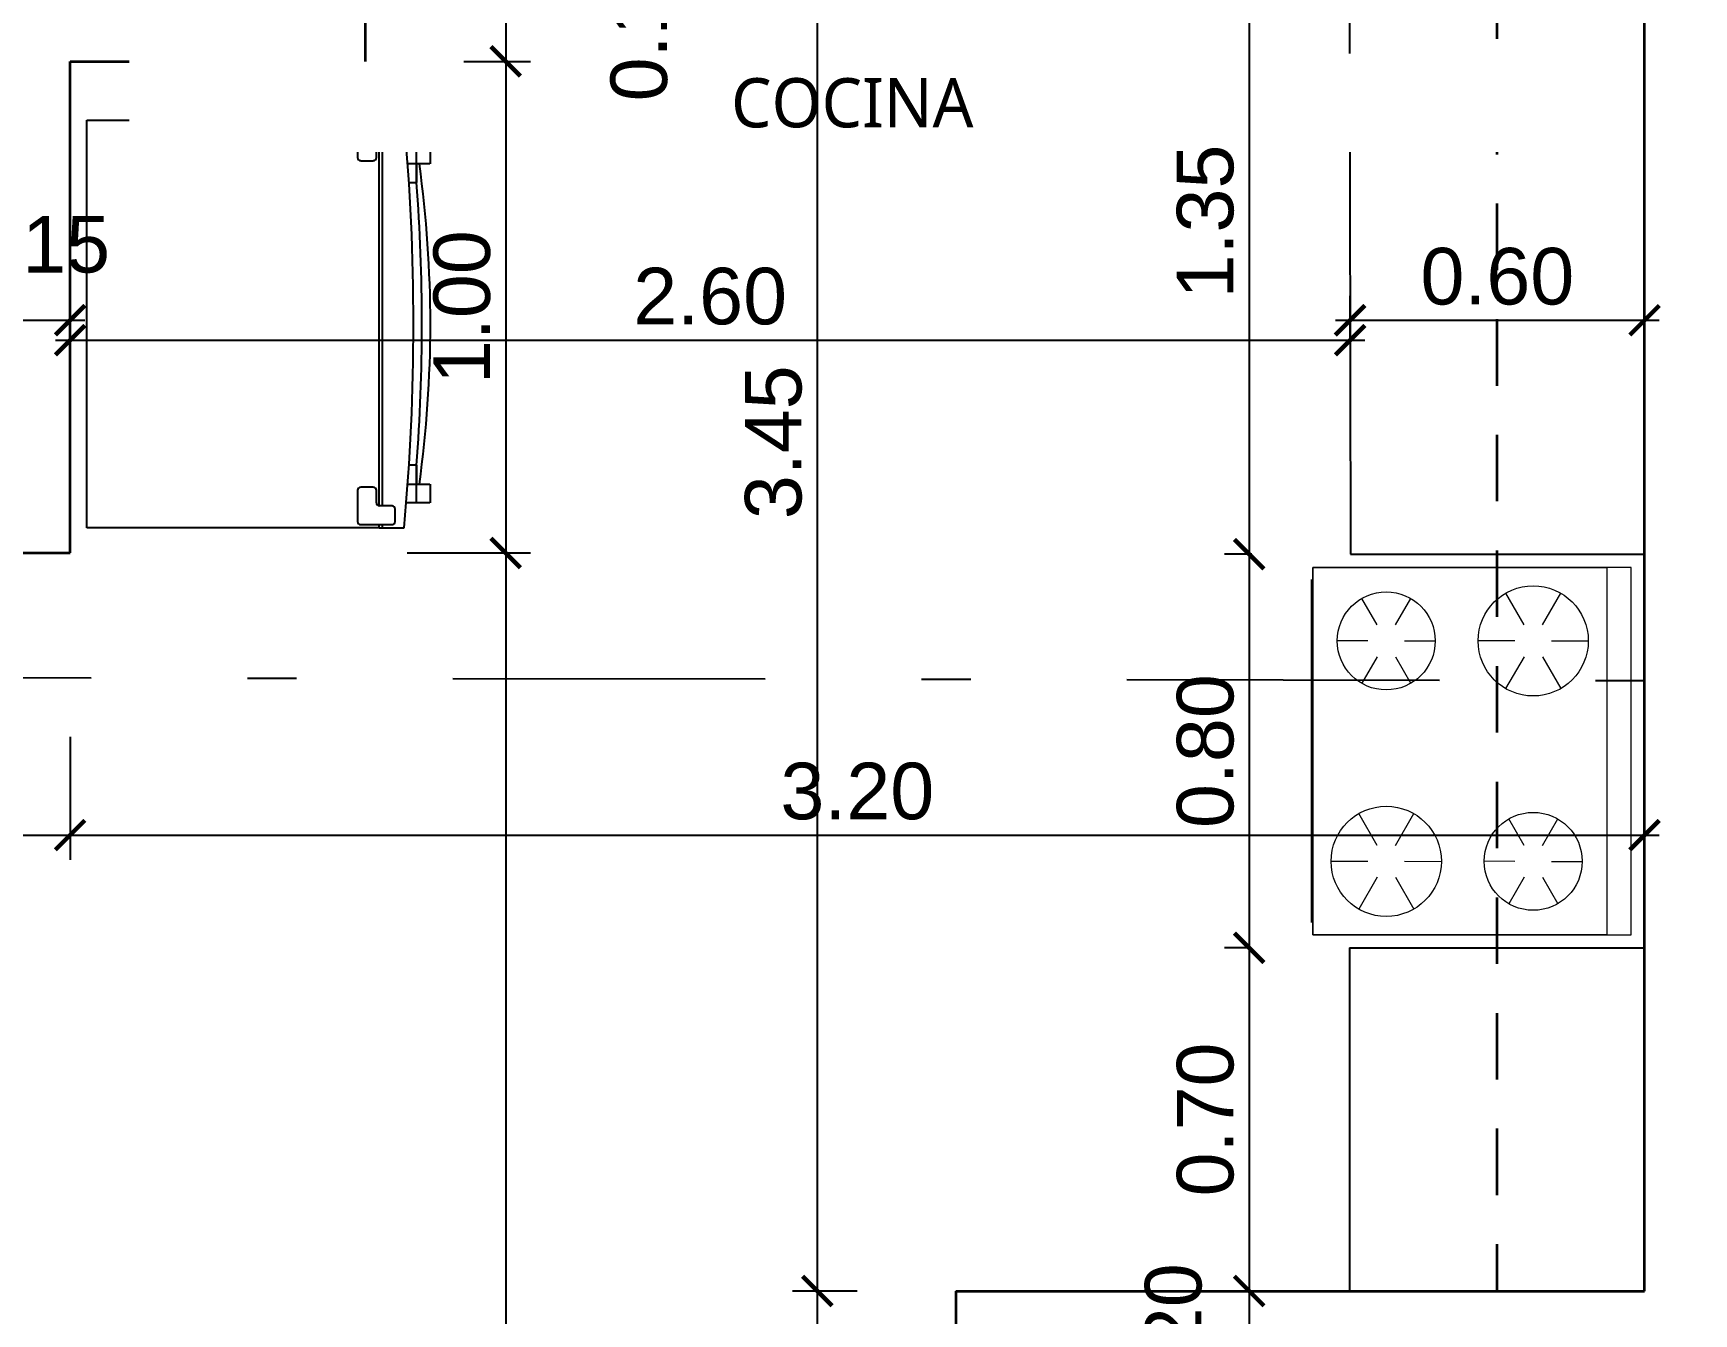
# Model space of a CAD drawing. Header units: feet. Extents: x -417 to 46, y -646 to -218.
# Drawn here: x -100.67 to -97.295, y -511.281 to -508.679 of the extents above; entities that cross this region are included whole.
import ezdxf

# ---------------------------------------------------------------- set-up
doc = ezdxf.new("R2010")
doc.units = ezdxf.units.FT
doc.header["$MEASUREMENT"] = 0
doc.linetypes.add('DASHDOT', pattern=[25.4, 12.7, -6.35, 0, -6.35])
doc.linetypes.add('HIDDEN', pattern=[0.375, 0.25, -0.125])
for name, color, linetype, lineweight in [('A-WALL', 4, 'Continuous', 25), ('DIM-COTAS', 1, 'Continuous', 5), ('muebles', 2, 'Continuous', 5), ('TXT', 2, 'Continuous', 9)]:
    doc.layers.add(name, color=color, linetype=linetype, lineweight=lineweight)
for name, color, linetype in [('COCINA', 2, 'Continuous'), ('DIM', 10, 'Continuous'), ('GRDUTIY', 5, 'Continuous'), ('MB3', 8, 'Continuous')]:
    doc.layers.add(name, color=color, linetype=linetype)
doc.styles.add('ads', font='trebuc.ttf', dxfattribs={"height": 0.14})
doc.styles.get("Standard").update_dxf_attribs({"font": 'arial.ttf', "height": 0.115})
doc.dimstyles.new('KEILY', dxfattribs={"dimtxt": 0.115, "dimasz": 0.06, "dimexe": 0.05, "dimexo": 0.2, "dimgap": 0.03, "dimtad": 1, "dimzin": 1, "dimdsep": 46, "dimtxsty": 'Standard', "dimblk": 'ARCHTICK', "dimcen": 2.5, "dimdle": 0.03, "dimclrd": 256, "dimclre": 256, "dimclrt": 7, "dimadec": 0, "dimazin": 0, "dimtfac": 1, "dimtmove": 2, "dimatfit": 3, "dimfxl": 0.2, "dimfxlon": 1, "dimtolj": 1, "dimtzin": 1, "dimarcsym": 0})

# ---------------------------------------------------------------- blocks, each defined once
blk = doc.blocks.new('A$C285A50AC')
at = {"layer": 'muebles'}
for p, q in [((0.0012, 0.6896, -0.889), (0, 0.0292, -0.889)), ((0.0012, 0.6896), (0.0011, 0.6388)), ((0.7632, 0.6882), (0.0012, 0.6896)), ((0.7632, 0.6882, -0.889), (0.0012, 0.6896, -0.889)), ((0.762, 0.0278, -0.889), (0.7632, 0.6882, -0.889)), ((0.7631, 0.6374), (0.7632, 0.6882)), ((0.0011, 0.6388), (0.7631, 0.6374)), ((0, 0.0292, -0.889), (0.762, 0.0278, -0.889))]:
    blk.add_line(p, q, dxfattribs=at)
at = {"layer": 'muebles', "color": 8}
for p, q in [((0.1533, 0.5242, 0.0025), (0.1534, 0.6004, 0.0025)), ((0.6105, 0.5234, 0.0025), (0.6106, 0.5869, 0.0025)), ((0.1203, 0.5052, 0.0025), (0.0543, 0.5435, 0.0025)), ((0.1863, 0.5051, 0.0025), (0.2523, 0.5431, 0.0025)), ((0.5775, 0.5044, 0.0025), (0.5225, 0.5363, 0.0025)), ((0.6435, 0.5043, 0.0025), (0.6985, 0.5359, 0.0025)), ((0.1202, 0.4671, 0.0025), (0.0541, 0.4292, 0.0025)), ((0.1532, 0.448, 0.0025), (0.153, 0.3718, 0.0025)), ((0.1862, 0.467, 0.0025), (0.2521, 0.4288, 0.0025)), ((0.5774, 0.4663, 0.0025), (0.5223, 0.4347, 0.0025)), ((0.6434, 0.4662, 0.0025), (0.6983, 0.4343, 0.0025)), ((0.6104, 0.4472, 0.0025), (0.6102, 0.3837, 0.0025)), ((0.1527, 0.2194, 0.0025), (0.1529, 0.2829, 0.0025)), ((0.6099, 0.2186, 0.0025), (0.6101, 0.2948, 0.0025)), ((0.1197, 0.2004, 0.0025), (0.0648, 0.2323, 0.0025)), ((0.1857, 0.2003, 0.0025), (0.2408, 0.232, 0.0025)), ((0.5769, 0.1996, 0.0025), (0.511, 0.2378, 0.0025)), ((0.6429, 0.1995, 0.0025), (0.709, 0.2375, 0.0025)), ((0.1196, 0.1623, 0.0025), (0.0646, 0.1307, 0.0025)), ((0.1526, 0.1432, 0.0025), (0.1525, 0.0797, 0.0025)), ((0.1856, 0.1622, 0.0025), (0.2406, 0.1304, 0.0025)), ((0.5768, 0.1615, 0.0025), (0.5108, 0.1235, 0.0025)), ((0.6098, 0.1424, 0.0025), (0.6097, 0.0662, 0.0025)), ((0.6428, 0.1614, 0.0025), (0.7088, 0.1232, 0.0025))]:
    blk.add_line(p, q, dxfattribs=at)
at = {"layer": 'muebles', "extrusion": (-0.001805, -0.999998, 0)}
for p, q in [((0.0635, 0.0265, -0.6223), (0.6985, 0.0254, -0.6223)), ((0.0635, 0.0265, -0.1016), (0.6985, 0.0254, -0.1016))]:
    blk.add_line(p, q, dxfattribs=at)
at = {"layer": 'muebles'}
for centre, radius in [((0.1532, 0.4861, 0.0025), 0.1143), ((0.6104, 0.4853, 0.0025), 0.1016), ((0.1527, 0.1813, 0.0025), 0.1016), ((0.6099, 0.1805, 0.0025), 0.1143)]:
    blk.add_circle(centre, radius, dxfattribs=at)
at = {"layer": 'muebles', "color": 8, "extrusion": (-0.001805, -0.999998, 0)}
for centre in [(0.0888, -0.0381, -0.0267), (0.2158, -0.0381, -0.0267), (0.3809, -0.0381, -0.0267), (0.546, -0.0381, -0.0267), (0.673, -0.0381, -0.0267)]:
    blk.add_circle(centre, 0.0254, dxfattribs=at)
at = {"layer": 'muebles'}
for points in [[(0.0012, 0.6896, 0.254), (0.0011, 0.6388, 0.254), (0.7631, 0.6374, 0.254), (0.7632, 0.6882, 0.254)], [(0, 0.0292), (0.0011, 0.6388), (0.7631, 0.6374), (0.762, 0.0278)]]:
    blk.add_3dface(points, dxfattribs=at)
at = {"layer": 'muebles', "color": 8}
for points in [[(0.0254, 0.0266, -0.0762), (0.0254, 0.0266, -0.5334), (0.7366, 0.0253, -0.5334), (0.7366, 0.0253, -0.0762)], [(0.0254, 0.0266, -0.5969), (0.0254, 0.0266, -0.8509), (0.7366, 0.0253, -0.8509), (0.7366, 0.0253, -0.5969)]]:
    blk.add_3dface(points, dxfattribs=at)
blk = doc.blocks.new('A$C007B5363')
at = {"layer": 'COCINA'}
for p, q in [((0, 0.8287), (0.5944, 0.8287)), ((0, 0), (0, 0.8287)), ((0.5507, 0.816), (0.5507, 0.7525)), ((0.6206, 0.8223), (0.5571, 0.8223)), ((0.5944, 0.8287), (0.6007, 0.8287)), ((0.5944, 0.8223), (0.5944, 0.8287)), ((0.6007, 0.8287), (0.6007, 0.8223)), ((0.6452, 0.8287), (0.6007, 0.8287)), ((0.6269, 0.7906), (0.6269, 0.816)), ((0.5888, 0.7525), (0.5888, 0.7779)), ((0.5944, 0.0446), (0.5944, 0.7841)), ((0.5952, 0.7842), (0.6206, 0.7842)), ((0.6007, 0.7842), (0.6007, 0.0445)), ((0.6487, 0.7779), (0.6706, 0.7779)), ((0.6706, 0.7779), (0.6975, 0.7779)), ((0.6706, 0.7398), (0.6706, 0.7779)), ((0.6706, 0.7398), (0.6706, 0.7779)), ((0.6987, 0.7398), (0.6987, 0.7779)), ((0.5571, 0.7461), (0.5825, 0.7461)), ((0.6706, 0.7398), (0.6513, 0.7398)), ((0.6975, 0.7398), (0.6706, 0.7398)), ((0.6706, 0.7398), (0.6706, 0.7017)), ((0.6706, 0.7017), (0.6706, 0.7398)), ((0.6539, 0.7017), (0.6706, 0.7017)), ((0.6706, 0.127), (0.6539, 0.127)), ((0.6706, 0.127), (0.6706, 0.0889)), ((0.6706, 0.0889), (0.6706, 0.127)), ((0.5507, 0.0762), (0.5507, 0.0127)), ((0.5825, 0.0826), (0.5571, 0.0826)), ((0.5888, 0.0508), (0.5888, 0.0762)), ((0.6513, 0.0889), (0.6706, 0.0889)), ((0.6706, 0.0889), (0.6975, 0.0889)), ((0.6706, 0.0508), (0.6706, 0.0889)), ((0.6706, 0.0508), (0.6706, 0.0889)), ((0.6987, 0.0508), (0.6987, 0.0889)), ((0.6206, 0.0445), (0.5952, 0.0445)), ((0.6269, 0.0127), (0.6269, 0.0381)), ((0.6706, 0.0508), (0.6487, 0.0508)), ((0.6975, 0.0508), (0.6706, 0.0508)), ((0.5944, 0), (0, 0)), ((0.5571, 0.0064), (0.6206, 0.0064)), ((0.5944, 0), (0.5944, 0.0064)), ((0.5944, 0), (0.6007, 0)), ((0.6007, 0.0064), (0.6007, 0)), ((0.6007, 0), (0.6452, 0))]:
    blk.add_line(p, q, dxfattribs=at)
for centre, radius, start, end in [((0.5571, 0.816), 0.00635, 90, 180), ((0.6206, 0.816), 0.00635, 360, 90), ((-3.8512, 0.4143), 4.5154, 354.7351, 5.2649), ((0.5952, 0.7779), 0.00635, 90, 180), ((0.6206, 0.7906), 0.00635, 270, 360), ((0.5571, 0.7525), 0.00635, 180, 270), ((0.5825, 0.7525), 0.00635, 270, 360), ((-1.6745, 0.4143), 2.3731, 352.1151, 7.8849), ((-3.0793, 0.4143), 3.7608, 355.6182, 4.3818), ((0.5571, 0.0762), 0.00635, 90, 180), ((0.5825, 0.0762), 0.00635, 360, 90), ((0.5952, 0.0508), 0.00635, 180, 270), ((0.6206, 0.0381), 0.00635, 360, 90), ((0.5571, 0.0127), 0.00635, 180, 270), ((0.6206, 0.0127), 0.00635, 270, 360)]:
    blk.add_arc(centre, radius, start, end, dxfattribs=at)
blk = doc.blocks.new('_ArchTick')
at = {"layer": 'DIM-COTAS', "color": 0, "const_width": 0.15}
blk.add_lwpolyline([(-0.5, -0.5), (0.5, 0.5)], dxfattribs=at)
blk = doc.blocks.new('*D2289')
at = {"layer": 'Defpoints', "color": 0, "transparency": 16777216}
for p in [(-99.9954, -508.5858), (-99.9954, -508.7358), (-99.71, -508.7358)]:
    blk.add_point(p, dxfattribs=at)
at = {"layer": 'DIM', "lineweight": -2, "transparency": 16777216}
for p, q in [((-99.71, -508.5558), (-99.71, -508.7658)), ((-99.7954, -508.5858), (-99.66, -508.5858)), ((-99.7954, -508.7358), (-99.66, -508.7358))]:
    blk.add_line(p, q, dxfattribs=at)
at = {"layer": 'DIM', "lineweight": -2, "transparency": 16777216, "xscale": 0.06, "yscale": 0.06, "zscale": 0.06}
for p, rotation in [((-99.71, -508.5858), 90), ((-99.71, -508.7358), 270)]:
    blk.add_blockref('_ArchTick', p, dxfattribs=dict(at, rotation=rotation))
at = {"layer": 'DIM', "color": 7, "transparency": 16777216, "insert": (-99.4388, -508.6608), "char_height": 0.115, "attachment_point": 5, "rotation": 90}
blk.add_mtext('\\A1;0.15', dxfattribs=at)
blk = doc.blocks.new('*D2290')
at = {"layer": 'Defpoints', "color": 0, "transparency": 16777216}
for p in [(-99.9954, -508.7358), (-100.5954, -509.735), (-99.71, -509.735)]:
    blk.add_point(p, dxfattribs=at)
at = {"layer": 'DIM', "lineweight": -2, "transparency": 16777216}
for p, q in [((-99.71, -508.7058), (-99.71, -509.765)), ((-99.7954, -508.7358), (-99.66, -508.7358)), ((-99.91, -509.735), (-99.66, -509.735))]:
    blk.add_line(p, q, dxfattribs=at)
at = {"layer": 'DIM', "lineweight": -2, "transparency": 16777216, "xscale": 0.06, "yscale": 0.06, "zscale": 0.06}
for p, rotation in [((-99.71, -508.7358), 90), ((-99.71, -509.735), 270)]:
    blk.add_blockref('_ArchTick', p, dxfattribs=dict(at, rotation=rotation))
at = {"layer": 'DIM', "color": 7, "transparency": 16777216, "insert": (-99.7987, -509.2354), "char_height": 0.115, "attachment_point": 5, "rotation": 90}
blk.add_mtext('\\A1;1.00', dxfattribs=at)
blk = doc.blocks.new('*D2291')
at = {"layer": 'Defpoints', "color": 0, "transparency": 16777216}
for p in [(-100.5954, -509.735), (-99.71, -516.085), (-99.3954, -516.085)]:
    blk.add_point(p, dxfattribs=at)
at = {"layer": 'DIM', "lineweight": -2, "transparency": 16777216}
for p, q in [((-99.71, -509.705), (-99.71, -516.115)), ((-99.91, -509.735), (-99.66, -509.735)), ((-99.5954, -516.085), (-99.76, -516.085))]:
    blk.add_line(p, q, dxfattribs=at)
at = {"layer": 'DIM', "lineweight": -2, "transparency": 16777216, "xscale": 0.06, "yscale": 0.06, "zscale": 0.06}
for p, rotation in [((-99.71, -509.735), 90), ((-99.71, -516.085), 270)]:
    blk.add_blockref('_ArchTick', p, dxfattribs=dict(at, rotation=rotation))
at = {"layer": 'DIM', "color": 7, "transparency": 16777216, "insert": (-99.7987, -512.91), "char_height": 0.115, "attachment_point": 5, "rotation": 90}
blk.add_mtext('\\A1;6.35', dxfattribs=at)
blk = doc.blocks.new('*D2296')
at = {"layer": 'Defpoints', "color": 0, "transparency": 16777216}
for p in [(-98.8954, -507.785), (-99.0769, -511.235), (-98.7954, -511.235)]:
    blk.add_point(p, dxfattribs=at)
at = {"layer": 'DIM', "lineweight": -2, "transparency": 16777216}
for p, q in [((-99.0769, -507.755), (-99.0769, -511.265)), ((-99.0769, -507.785), (-99.1269, -507.785)), ((-98.9954, -511.235), (-99.1269, -511.235))]:
    blk.add_line(p, q, dxfattribs=at)
at = {"layer": 'DIM', "lineweight": -2, "transparency": 16777216, "xscale": 0.06, "yscale": 0.06, "zscale": 0.06}
for p, rotation in [((-99.0769, -507.785), 90), ((-99.0769, -511.235), 270)]:
    blk.add_blockref('_ArchTick', p, dxfattribs=dict(at, rotation=rotation))
at = {"layer": 'DIM', "color": 7, "transparency": 16777216, "insert": (-99.1656, -509.51), "char_height": 0.115, "attachment_point": 5, "rotation": 90}
blk.add_mtext('\\A1;3.45', dxfattribs=at)
blk = doc.blocks.new('*D2297')
at = {"layer": 'Defpoints', "color": 0, "transparency": 16777216}
for p in [(-98.7954, -511.235), (-99.0769, -515.035), (-98.7954, -515.035)]:
    blk.add_point(p, dxfattribs=at)
at = {"layer": 'DIM', "lineweight": -2, "transparency": 16777216}
for p, q in [((-99.0769, -511.205), (-99.0769, -515.065)), ((-98.9954, -511.235), (-99.1269, -511.235)), ((-98.9954, -515.035), (-99.1269, -515.035))]:
    blk.add_line(p, q, dxfattribs=at)
at = {"layer": 'DIM', "lineweight": -2, "transparency": 16777216, "xscale": 0.06, "yscale": 0.06, "zscale": 0.06}
for p, rotation in [((-99.0769, -511.235), 90), ((-99.0769, -515.035), 270)]:
    blk.add_blockref('_ArchTick', p, dxfattribs=dict(at, rotation=rotation))
at = {"layer": 'DIM', "color": 7, "transparency": 16777216, "insert": (-99.1656, -513.135), "char_height": 0.115, "attachment_point": 5, "rotation": 90}
blk.add_mtext('\\A1;3.80', dxfattribs=at)
blk = doc.blocks.new('*D2303')
at = {"layer": 'Defpoints', "color": 0, "transparency": 16777216}
for p in [(-98.1954, -508.385), (-98.199, -509.7377), (-97.9934, -509.7377)]:
    blk.add_point(p, dxfattribs=at)
at = {"layer": 'DIM', "lineweight": -2, "transparency": 16777216}
for p, q in [((-98.199, -508.355), (-98.199, -509.7677)), ((-98.199, -508.385), (-98.249, -508.385)), ((-98.1934, -509.7377), (-98.249, -509.7377))]:
    blk.add_line(p, q, dxfattribs=at)
at = {"layer": 'DIM', "lineweight": -2, "transparency": 16777216, "xscale": 0.06, "yscale": 0.06, "zscale": 0.06}
for p, rotation in [((-98.199, -508.385), 90), ((-98.199, -509.7377), 270)]:
    blk.add_blockref('_ArchTick', p, dxfattribs=dict(at, rotation=rotation))
at = {"layer": 'DIM', "color": 7, "transparency": 16777216, "insert": (-98.2878, -509.0614), "char_height": 0.115, "attachment_point": 5, "rotation": 90}
blk.add_mtext('\\A1;1.35', dxfattribs=at)
blk = doc.blocks.new('*D2304')
at = {"layer": 'Defpoints', "color": 0, "transparency": 16777216}
for p in [(-97.9934, -509.7377), (-98.199, -510.5377), (-97.9954, -510.5377)]:
    blk.add_point(p, dxfattribs=at)
at = {"layer": 'DIM', "lineweight": -2, "transparency": 16777216}
for p, q in [((-98.199, -509.7077), (-98.199, -510.5677)), ((-98.1934, -509.7377), (-98.249, -509.7377)), ((-98.1954, -510.5377), (-98.249, -510.5377))]:
    blk.add_line(p, q, dxfattribs=at)
at = {"layer": 'DIM', "lineweight": -2, "transparency": 16777216, "xscale": 0.06, "yscale": 0.06, "zscale": 0.06}
for p, rotation in [((-98.199, -509.7377), 90), ((-98.199, -510.5377), 270)]:
    blk.add_blockref('_ArchTick', p, dxfattribs=dict(at, rotation=rotation))
at = {"layer": 'DIM', "color": 7, "transparency": 16777216, "insert": (-98.2877, -510.1377), "char_height": 0.115, "attachment_point": 5, "rotation": 90}
blk.add_mtext('\\A1;0.80', dxfattribs=at)
blk = doc.blocks.new('*D2305')
at = {"layer": 'Defpoints', "color": 0, "transparency": 16777216}
for p in [(-97.9954, -510.5377), (-98.199, -511.235), (-97.9954, -511.235)]:
    blk.add_point(p, dxfattribs=at)
at = {"layer": 'DIM', "lineweight": -2, "transparency": 16777216}
for p, q in [((-98.199, -510.5077), (-98.199, -511.265)), ((-98.1954, -510.5377), (-98.249, -510.5377)), ((-98.1954, -511.235), (-98.249, -511.235))]:
    blk.add_line(p, q, dxfattribs=at)
at = {"layer": 'DIM', "lineweight": -2, "transparency": 16777216, "xscale": 0.06, "yscale": 0.06, "zscale": 0.06}
for p, rotation in [((-98.199, -510.5377), 90), ((-98.199, -511.235), 270)]:
    blk.add_blockref('_ArchTick', p, dxfattribs=dict(at, rotation=rotation))
at = {"layer": 'DIM', "color": 7, "transparency": 16777216, "insert": (-98.2877, -510.8864), "char_height": 0.115, "attachment_point": 5, "rotation": 90}
blk.add_mtext('\\A1;0.70', dxfattribs=at)
blk = doc.blocks.new('*D2306')
at = {"layer": 'Defpoints', "color": 0, "transparency": 16777216}
for p in [(-97.9954, -511.235), (-98.199, -511.435), (-97.9903, -511.435)]:
    blk.add_point(p, dxfattribs=at)
at = {"layer": 'DIM', "lineweight": -2, "transparency": 16777216}
for p, q in [((-98.199, -511.205), (-98.199, -511.465)), ((-98.1954, -511.235), (-98.249, -511.235)), ((-98.1903, -511.435), (-98.249, -511.435))]:
    blk.add_line(p, q, dxfattribs=at)
at = {"layer": 'DIM', "lineweight": -2, "transparency": 16777216, "xscale": 0.06, "yscale": 0.06, "zscale": 0.06}
for p, rotation in [((-98.199, -511.235), 90), ((-98.199, -511.435), 270)]:
    blk.add_blockref('_ArchTick', p, dxfattribs=dict(at, rotation=rotation))
at = {"layer": 'DIM', "color": 7, "transparency": 16777216, "insert": (-98.3527, -511.335), "char_height": 0.115, "attachment_point": 5, "rotation": 90}
blk.add_mtext('\\A1;0.20', dxfattribs=at)
blk = doc.blocks.new('*D2336')
at = {"layer": 'Defpoints', "color": 0, "transparency": 16777216}
for p in [(-100.5954, -509.262), (-100.7454, -509.585), (-100.5954, -509.735)]:
    blk.add_point(p, dxfattribs=at)
at = {"layer": 'DIM', "lineweight": -2, "transparency": 16777216}
for p, q in [((-100.7454, -509.385), (-100.7454, -509.212)), ((-100.5954, -509.462), (-100.5954, -509.212)), ((-100.7754, -509.262), (-100.5654, -509.262))]:
    blk.add_line(p, q, dxfattribs=at)
at = {"layer": 'DIM', "lineweight": -2, "transparency": 16777216, "xscale": 0.06, "yscale": 0.06, "zscale": 0.06, "rotation": 180}
blk.add_blockref('_ArchTick', (-100.7454, -509.262), dxfattribs=at)
at = {"layer": 'DIM', "lineweight": -2, "transparency": 16777216, "xscale": 0.06, "yscale": 0.06, "zscale": 0.06}
blk.add_blockref('_ArchTick', (-100.5954, -509.262), dxfattribs=at)
at = {"layer": 'DIM', "color": 7, "transparency": 16777216, "insert": (-100.6704, -509.1083), "char_height": 0.115, "attachment_point": 5}
blk.add_mtext('\\A1;0.15', dxfattribs=at)
blk = doc.blocks.new('*D2337')
at = {"layer": 'Defpoints', "color": 0, "transparency": 16777216}
for p in [(-97.9938, -509.3024), (-97.9938, -509.4777), (-100.5954, -509.735)]:
    blk.add_point(p, dxfattribs=at)
at = {"layer": 'DIM', "lineweight": -2, "transparency": 16777216}
for p, q in [((-100.5954, -509.5024), (-100.5954, -509.2524)), ((-97.9938, -509.3024), (-97.9938, -509.2524)), ((-100.6254, -509.3024), (-97.9638, -509.3024))]:
    blk.add_line(p, q, dxfattribs=at)
at = {"layer": 'DIM', "lineweight": -2, "transparency": 16777216, "xscale": 0.06, "yscale": 0.06, "zscale": 0.06, "rotation": 180}
blk.add_blockref('_ArchTick', (-100.5954, -509.3024), dxfattribs=at)
at = {"layer": 'DIM', "lineweight": -2, "transparency": 16777216, "xscale": 0.06, "yscale": 0.06, "zscale": 0.06}
blk.add_blockref('_ArchTick', (-97.9938, -509.3024), dxfattribs=at)
at = {"layer": 'DIM', "color": 7, "transparency": 16777216, "insert": (-99.2946, -509.2137), "char_height": 0.115, "attachment_point": 5}
blk.add_mtext('\\A1;2.60', dxfattribs=at)
blk = doc.blocks.new('*D2338')
at = {"layer": 'Defpoints', "color": 0, "transparency": 16777216}
for p in [(-97.3954, -509.2621), (-97.3954, -509.4373), (-97.9938, -509.4777)]:
    blk.add_point(p, dxfattribs=at)
at = {"layer": 'DIM', "lineweight": -2, "transparency": 16777216}
for p, q in [((-97.9938, -509.2777), (-97.9938, -509.2121)), ((-97.3954, -509.2621), (-97.3954, -509.2121)), ((-98.0238, -509.2621), (-97.3654, -509.2621))]:
    blk.add_line(p, q, dxfattribs=at)
at = {"layer": 'DIM', "lineweight": -2, "transparency": 16777216, "xscale": 0.06, "yscale": 0.06, "zscale": 0.06, "rotation": 180}
blk.add_blockref('_ArchTick', (-97.9938, -509.2621), dxfattribs=at)
at = {"layer": 'DIM', "lineweight": -2, "transparency": 16777216, "xscale": 0.06, "yscale": 0.06, "zscale": 0.06}
blk.add_blockref('_ArchTick', (-97.3954, -509.2621), dxfattribs=at)
at = {"layer": 'DIM', "color": 7, "transparency": 16777216, "insert": (-97.6946, -509.1733), "char_height": 0.115, "attachment_point": 5}
blk.add_mtext('\\A1;0.60', dxfattribs=at)
blk = doc.blocks.new('*D2343')
at = {"layer": 'Defpoints', "color": 0, "transparency": 16777216}
for p in [(-100.5954, -509.735), (-100.5954, -510.3084), (-102.1454, -510.935)]:
    blk.add_point(p, dxfattribs=at)
at = {"layer": 'DIM', "lineweight": -2, "transparency": 16777216}
for p, q in [((-100.5954, -510.1084), (-100.5954, -510.3584)), ((-102.1454, -510.5084), (-102.1454, -510.2584)), ((-102.1754, -510.3084), (-100.5654, -510.3084))]:
    blk.add_line(p, q, dxfattribs=at)
at = {"layer": 'DIM', "lineweight": -2, "transparency": 16777216, "xscale": 0.06, "yscale": 0.06, "zscale": 0.06, "rotation": 180}
blk.add_blockref('_ArchTick', (-102.1454, -510.3084), dxfattribs=at)
at = {"layer": 'DIM', "lineweight": -2, "transparency": 16777216, "xscale": 0.06, "yscale": 0.06, "zscale": 0.06}
blk.add_blockref('_ArchTick', (-100.5954, -510.3084), dxfattribs=at)
at = {"layer": 'DIM', "color": 7, "transparency": 16777216, "insert": (-101.3704, -510.2197), "char_height": 0.115, "attachment_point": 5}
blk.add_mtext('\\A1;1.55', dxfattribs=at)
blk = doc.blocks.new('*D2344')
at = {"layer": 'Defpoints', "color": 0, "transparency": 16777216}
for p in [(-100.5954, -509.735), (-97.3954, -509.7377), (-97.3954, -510.3084)]:
    blk.add_point(p, dxfattribs=at)
at = {"layer": 'DIM', "lineweight": -2, "transparency": 16777216}
for p, q in [((-100.5954, -510.1084), (-100.5954, -510.3584)), ((-97.3954, -510.1084), (-97.3954, -510.3584)), ((-100.6254, -510.3084), (-97.3654, -510.3084))]:
    blk.add_line(p, q, dxfattribs=at)
at = {"layer": 'DIM', "lineweight": -2, "transparency": 16777216, "xscale": 0.06, "yscale": 0.06, "zscale": 0.06, "rotation": 180}
blk.add_blockref('_ArchTick', (-100.5954, -510.3084), dxfattribs=at)
at = {"layer": 'DIM', "lineweight": -2, "transparency": 16777216, "xscale": 0.06, "yscale": 0.06, "zscale": 0.06}
blk.add_blockref('_ArchTick', (-97.3954, -510.3084), dxfattribs=at)
at = {"layer": 'DIM', "color": 7, "transparency": 16777216, "insert": (-98.9954, -510.2196), "char_height": 0.115, "attachment_point": 5}
blk.add_mtext('\\A1;3.20', dxfattribs=at)

msp = doc.modelspace()

# ---------------------------------------------------------------- linework, layer by layer
at = {"layer": 'A-WALL', "lineweight": 35, "extrusion": (-2.36783e-12, 8.94772e-16, -1)}
for p, q in [((-97.3954, -511.235), (-97.3954, -507.785)), ((-100.5954, -509.735), (-100.5954, -508.7358)), ((-100.5954, -508.7358), (-99.9954, -508.7358)), ((-103.0954, -509.735), (-100.5954, -509.735)), ((-98.7954, -511.235), (-98.7954, -515.035)), ((-98.7954, -511.235), (-97.3954, -511.235))]:
    msp.add_line(p, q, dxfattribs=at)
at = {"layer": 'COCINA', "extrusion": (-2.36783e-12, 8.94772e-16, -1)}
for p, q in [((-97.9954, -508.385), (-97.9934, -509.7377)), ((-97.9934, -509.7377), (-97.3954, -509.7377)), ((-97.9954, -510.5377), (-97.3954, -510.5377)), ((-97.9954, -510.5377), (-97.9954, -511.235))]:
    msp.add_line(p, q, dxfattribs=at)
at = {"layer": 'GRDUTIY', "color": 8, "linetype": 'DASHDOT', "ltscale": 0.05}
msp.add_line((-110.7774, -509.9707), (-84.0319, -510.0177), dxfattribs=at)
at = {"layer": 'MB3', "linetype": 'HIDDEN', "lineweight": 35, "ltscale": 0.54, "extrusion": (-2.36783e-12, 8.94772e-16, -1)}
msp.add_line((-97.6954, -508.085), (-97.6954, -511.235), dxfattribs=at)

# ---------------------------------------------------------------- block references
at = {"extrusion": (-2.36783e-12, 8.94772e-16, -1), "xscale": -0.9800000000000216, "yscale": 0.9799999999999898, "zscale": 0.9799999999999965, "rotation": 89.89658188472907}
msp.add_blockref('A$C285A50AC', (98.0984, -509.7644), dxfattribs=at)
at = {"layer": 'COCINA', "extrusion": (-2.36783e-12, 8.94772e-16, -1), "xscale": -1}
msp.add_blockref('A$C007B5363', (100.5617, -509.6838), dxfattribs=at)

# ---------------------------------------------------------------- dimensions: what is measured, and where the dimension line sits
at = {"layer": 'DIM'}
for base, p1, p2, picture, middle in [((-100.5954, -509.262), (-100.7454, -509.585), (-100.5954, -509.735), '*D2336', (-100.6704, -509.1083)), ((-97.3954, -509.2621), (-97.9938, -509.4777), (-97.3954, -509.4373), '*D2338', (-97.6946, -509.1733)), ((-97.9938, -509.3024), (-100.5954, -509.735), (-97.9938, -509.4777), '*D2337', (-99.2946, -509.2137)), ((-100.5954, -510.3084), (-102.1454, -510.935), (-100.5954, -509.735), '*D2343', (-101.3704, -510.2197)), ((-97.3954, -510.3084), (-100.5954, -509.735), (-97.3954, -509.7377), '*D2344', (-98.9954, -510.2196))]:
    dim = msp.add_linear_dim(base=base, p1=p1, p2=p2, dimstyle='KEILY', dxfattribs=at)
    dim.commit()
    dim.dimension.update_dxf_attribs({"geometry": picture, "text_midpoint": middle})
for base, p1, p2, picture, middle in [((-99.71, -516.085), (-100.5954, -509.735), (-99.3954, -516.085), '*D2291', (-99.7987, -512.91)), ((-98.199, -510.5377), (-97.9934, -509.7377), (-97.9954, -510.5377), '*D2304', (-98.2877, -510.1377)), ((-98.199, -511.235), (-97.9954, -510.5377), (-97.9954, -511.235), '*D2305', (-98.2877, -510.8864)), ((-99.0769, -515.035), (-98.7954, -511.235), (-98.7954, -515.035), '*D2297', (-99.1656, -513.135)), ((-98.199, -511.435), (-97.9954, -511.235), (-97.9903, -511.435), '*D2306', (-98.3527, -511.335))]:
    dim = msp.add_linear_dim(base=base, p1=p1, p2=p2, angle=90, dimstyle='KEILY', dxfattribs=at)
    dim.commit()
    dim.dimension.update_dxf_attribs({"geometry": picture, "text_midpoint": middle})

# ---------------------------------------------------------------- next in the draw order: texts
at = {"layer": 'TXT', "insert": (-99.0057, -508.77), "char_height": 0.1, "width": 2.838, "attachment_point": 2, "style": 'ads', "bg_fill": 2}
msp.add_mtext('COCINA', dxfattribs=at)

# ---------------------------------------------------------------- next in the draw order: linework, layer by layer
at = {"layer": 'A-WALL', "lineweight": 35}
msp.add_line((-99.9954, -508.5858), (-99.9954, -508.7358), dxfattribs=at)

# ---------------------------------------------------------------- next in the draw order: dimensions: what is measured, and where the dimension line sits
at = {"layer": 'DIM'}
for base, p1, p2, picture, middle in [((-99.0769, -511.235), (-98.8954, -507.785), (-98.7954, -511.235), '*D2296', (-99.1656, -509.51)), ((-98.199, -509.7377), (-98.1954, -508.385), (-97.9934, -509.7377), '*D2303', (-98.2878, -509.0614)), ((-99.71, -508.7358), (-99.9954, -508.5858), (-99.9954, -508.7358), '*D2289', (-99.4388, -508.6608)), ((-99.71, -509.735), (-99.9954, -508.7358), (-100.5954, -509.735), '*D2290', (-99.7987, -509.2354))]:
    dim = msp.add_linear_dim(base=base, p1=p1, p2=p2, angle=90, dimstyle='KEILY', dxfattribs=at)
    dim.commit()
    dim.dimension.update_dxf_attribs({"geometry": picture, "text_midpoint": middle})

doc.saveas('drawing.dxf')
